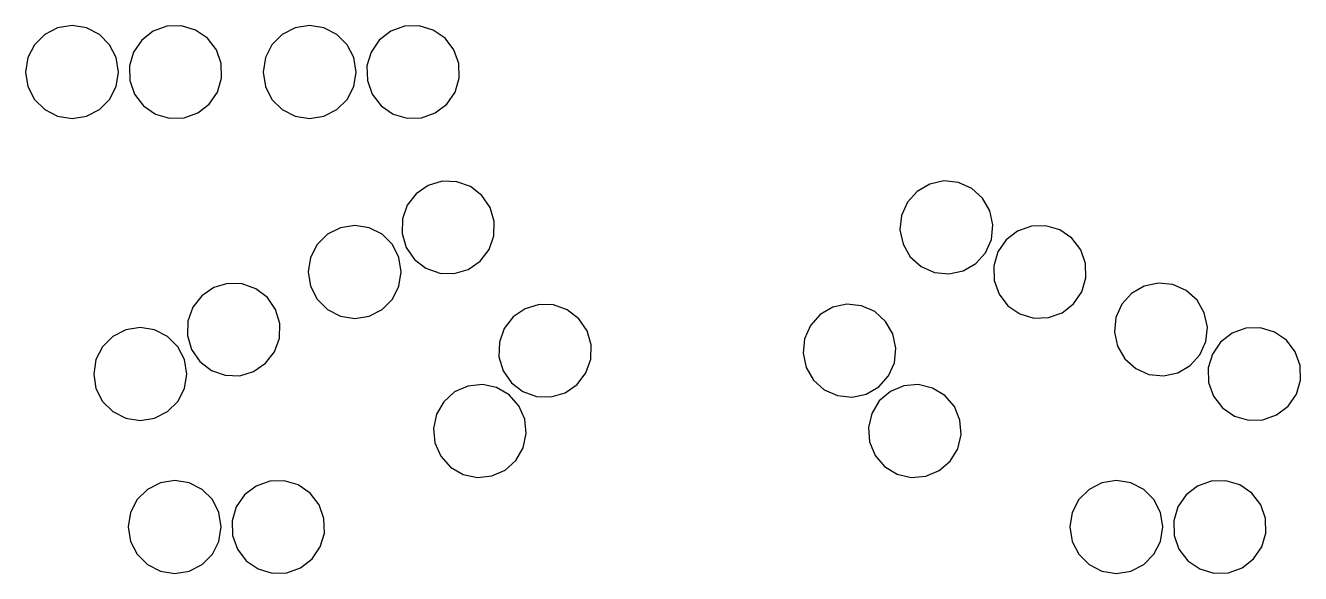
# Model space of a CAD drawing. Header units: metres. Extents: x -351 to 351, y -124 to 360.
# Drawn here: x -339 to -201.9, y 112.3 to 171.2 of the extents above; entities that cross this region are included whole.
import ezdxf

# ---------------------------------------------------------------- set-up
doc = ezdxf.new("R2010")
doc.units = ezdxf.units.M

msp = doc.modelspace()

# ---------------------------------------------------------------- linework, layer by layer
for p, q in [((-336.90442, 170.22546, -623.5383), (-338.01056, 169.1193, -623.5383)), ((-335.51056, 170.93565, -623.5383), (-336.90442, 170.22546, -623.5383)), ((-333.96548, 171.18037, -623.5383), (-335.51056, 170.93565, -623.5383)), ((-332.4204, 170.93565, -623.5383), (-333.96548, 171.18037, -623.5383)), ((-331.02655, 170.22546, -623.5383), (-332.4204, 170.93565, -623.5383)), ((-329.9204, 169.1193, -623.5383), (-331.02655, 170.22546, -623.5383)), ((-325.229, 170.57251, -623.5383), (-326.46933, 169.61919, -623.5383)), ((-323.75482, 171.0959, -623.5383), (-325.229, 170.57251, -623.5383)), ((-322.19104, 171.13814, -623.5383), (-323.75482, 171.0959, -623.5383)), ((-320.69077, 170.69507, -623.5383), (-322.19104, 171.13814, -623.5383)), ((-319.40082, 169.81006, -623.5383), (-320.69077, 170.69507, -623.5383)), ((-311.3629, 170.22546, -623.5383), (-312.46906, 169.1193, -623.5383)), ((-309.96906, 170.93565, -623.5383), (-311.3629, 170.22546, -623.5383)), ((-308.42398, 171.18037, -623.5383), (-309.96906, 170.93565, -623.5383)), ((-306.8789, 170.93565, -623.5383), (-308.42398, 171.18037, -623.5383)), ((-305.48505, 170.22546, -623.5383), (-306.8789, 170.93565, -623.5383)), ((-304.3789, 169.1193, -623.5383), (-305.48505, 170.22546, -623.5383)), ((-299.6875, 170.57251, -623.5383), (-300.92783, 169.61919, -623.5383)), ((-298.21332, 171.0959, -623.5383), (-299.6875, 170.57251, -623.5383)), ((-296.64954, 171.13814, -623.5383), (-298.21332, 171.0959, -623.5383)), ((-295.14926, 170.69507, -623.5383), (-296.64954, 171.13814, -623.5383)), ((-293.8593, 169.81006, -623.5383), (-295.14926, 170.69507, -623.5383)), ((-338.01056, 169.1193, -623.5383), (-338.72076, 167.72546, -623.5383)), ((-329.2102, 167.72546, -623.5383), (-329.9204, 169.1193, -623.5383)), ((-326.46933, 169.61919, -623.5383), (-327.3543, 168.32924, -623.5383)), ((-318.4475, 168.56976, -623.5383), (-319.40082, 169.81006, -623.5383)), ((-312.46906, 169.1193, -623.5383), (-313.17926, 167.72546, -623.5383)), ((-303.6687, 167.72546, -623.5383), (-304.3789, 169.1193, -623.5383)), ((-300.92783, 169.61919, -623.5383), (-301.8128, 168.32924, -623.5383)), ((-292.906, 168.56976, -623.5383), (-293.8593, 169.81006, -623.5383)), ((-338.72076, 167.72546, -623.5383), (-338.96548, 166.18037, -623.5383)), ((-328.96548, 166.18037, -623.5383), (-329.2102, 167.72546, -623.5383)), ((-327.3543, 168.32924, -623.5383), (-327.7974, 166.82895, -623.5383)), ((-317.9241, 167.09557, -623.5383), (-318.4475, 168.56976, -623.5383)), ((-313.17926, 167.72546, -623.5383), (-313.42398, 166.18037, -623.5383)), ((-303.42398, 166.18037, -623.5383), (-303.6687, 167.72546, -623.5383)), ((-301.8128, 168.32924, -623.5383), (-302.2559, 166.82895, -623.5383)), ((-292.3826, 167.09557, -623.5383), (-292.906, 168.56976, -623.5383)), ((-338.96548, 166.18037, -623.5383), (-338.72076, 164.63528, -623.5383)), ((-329.2102, 164.63528, -623.5383), (-328.96548, 166.18037, -623.5383)), ((-327.7974, 166.82895, -623.5383), (-327.75516, 165.26518, -623.5383)), ((-317.88187, 165.5318, -623.5383), (-317.9241, 167.09557, -623.5383)), ((-313.42398, 166.18037, -623.5383), (-313.17926, 164.63528, -623.5383)), ((-303.6687, 164.63528, -623.5383), (-303.42398, 166.18037, -623.5383)), ((-302.2559, 166.82895, -623.5383), (-302.21365, 165.26518, -623.5383)), ((-292.34036, 165.5318, -623.5383), (-292.3826, 167.09557, -623.5383)), ((-338.72076, 164.63528, -623.5383), (-338.01056, 163.24146, -623.5383)), ((-329.9204, 163.24146, -623.5383), (-329.2102, 164.63528, -623.5383)), ((-327.75516, 165.26518, -623.5383), (-327.23175, 163.79099, -623.5383)), ((-318.32495, 164.03151, -623.5383), (-317.88187, 165.5318, -623.5383)), ((-313.17926, 164.63528, -623.5383), (-312.46906, 163.24146, -623.5383)), ((-304.3789, 163.24146, -623.5383), (-303.6687, 164.63528, -623.5383)), ((-302.21365, 165.26518, -623.5383), (-301.69025, 163.79099, -623.5383)), ((-292.78345, 164.03151, -623.5383), (-292.34036, 165.5318, -623.5383)), ((-338.01056, 163.24146, -623.5383), (-336.90442, 162.13528, -623.5383)), ((-331.02655, 162.13528, -623.5383), (-329.9204, 163.24146, -623.5383)), ((-327.23175, 163.79099, -623.5383), (-326.27844, 162.55069, -623.5383)), ((-319.20993, 162.74156, -623.5383), (-318.32495, 164.03151, -623.5383)), ((-312.46906, 163.24146, -623.5383), (-311.3629, 162.13528, -623.5383)), ((-305.48505, 162.13528, -623.5383), (-304.3789, 163.24146, -623.5383)), ((-301.69025, 163.79099, -623.5383), (-300.73694, 162.55069, -623.5383)), ((-293.66843, 162.74156, -623.5383), (-292.78345, 164.03151, -623.5383)), ((-336.90442, 162.13528, -623.5383), (-335.51056, 161.4251, -623.5383)), ((-332.4204, 161.4251, -623.5383), (-331.02655, 162.13528, -623.5383)), ((-326.27844, 162.55069, -623.5383), (-324.9885, 161.66568, -623.5383)), ((-321.92444, 161.26485, -623.5383), (-320.45026, 161.78824, -623.5383)), ((-320.45026, 161.78824, -623.5383), (-319.20993, 162.74156, -623.5383)), ((-311.3629, 162.13528, -623.5383), (-309.96906, 161.4251, -623.5383)), ((-306.8789, 161.4251, -623.5383), (-305.48505, 162.13528, -623.5383)), ((-300.73694, 162.55069, -623.5383), (-299.447, 161.66568, -623.5383)), ((-296.38293, 161.26485, -623.5383), (-294.90875, 161.78824, -623.5383)), ((-294.90875, 161.78824, -623.5383), (-293.66843, 162.74156, -623.5383)), ((-335.51056, 161.4251, -623.5383), (-333.96548, 161.18037, -623.5383)), ((-333.96548, 161.18037, -623.5383), (-332.4204, 161.4251, -623.5383)), ((-324.9885, 161.66568, -623.5383), (-323.48822, 161.22261, -623.5383)), ((-323.48822, 161.22261, -623.5383), (-321.92444, 161.26485, -623.5383)), ((-309.96906, 161.4251, -623.5383), (-308.42398, 161.18037, -623.5383)), ((-308.42398, 161.18037, -623.5383), (-306.8789, 161.4251, -623.5383)), ((-299.447, 161.66568, -623.5383), (-297.94672, 161.22261, -623.5383)), ((-297.94672, 161.22261, -623.5383), (-296.38293, 161.26485, -623.5383)), ((-295.67346, 153.98685, -623.5383), (-296.9634, 153.10184, -623.5383)), ((-294.1732, 154.42992, -623.5383), (-295.67346, 153.98685, -623.5383)), ((-292.6094, 154.38768, -623.5383), (-294.1732, 154.42992, -623.5383)), ((-291.13522, 153.86429, -623.5383), (-292.6094, 154.38768, -623.5383)), ((-289.8949, 152.91096, -623.5383), (-291.13522, 153.86429, -623.5383)), ((-241.7601, 154.13712, -623.5383), (-243.11359, 153.35274, -623.5383)), ((-240.23048, 154.46487, -623.5383), (-241.7601, 154.13712, -623.5383)), ((-238.67444, 154.3039, -623.5383), (-240.23048, 154.46487, -623.5383)), ((-237.2443, 153.66995, -623.5383), (-238.67444, 154.3039, -623.5383)), ((-236.08005, 152.6251, -623.5383), (-237.2443, 153.66995, -623.5383)), ((-296.9634, 153.10184, -623.5383), (-297.91672, 151.86154, -623.5383)), ((-289.00992, 151.62102, -623.5383), (-289.8949, 152.91096, -623.5383)), ((-244.15843, 152.18849, -623.5383), (-244.79237, 150.75835, -623.5383)), ((-243.11359, 153.35274, -623.5383), (-244.15843, 152.18849, -623.5383)), ((-235.29567, 151.27162, -623.5383), (-236.08005, 152.6251, -623.5383)), ((-297.91672, 151.86154, -623.5383), (-298.44012, 150.38736, -623.5383)), ((-288.56683, 150.12073, -623.5383), (-289.00992, 151.62102, -623.5383)), ((-234.96791, 149.742, -623.5383), (-235.29567, 151.27162, -623.5383)), ((-305.11563, 149.44583, -623.5383), (-306.5095, 148.73564, -623.5383)), ((-303.57056, 149.69055, -623.5383), (-305.11563, 149.44583, -623.5383)), ((-302.02548, 149.44583, -623.5383), (-303.57056, 149.69055, -623.5383)), ((-300.63162, 148.73564, -623.5383), (-302.02548, 149.44583, -623.5383)), ((-298.44012, 150.38736, -623.5383), (-298.48236, 148.82358, -623.5383)), ((-288.60907, 148.55696, -623.5383), (-288.56683, 150.12073, -623.5383)), ((-244.79237, 150.75835, -623.5383), (-244.95334, 149.2023, -623.5383)), ((-235.12889, 148.18596, -623.5383), (-234.96791, 149.742, -623.5383)), ((-230.82985, 149.60608, -623.5383), (-232.30405, 149.08269, -623.5383)), ((-229.26608, 149.64832, -623.5383), (-230.82985, 149.60608, -623.5383)), ((-227.7658, 149.20525, -623.5383), (-229.26608, 149.64832, -623.5383)), ((-306.5095, 148.73564, -623.5383), (-307.61563, 147.62949, -623.5383)), ((-299.52548, 147.62949, -623.5383), (-300.63162, 148.73564, -623.5383)), ((-298.48236, 148.82358, -623.5383), (-298.03928, 147.32329, -623.5383)), ((-289.13248, 147.08276, -623.5383), (-288.60907, 148.55696, -623.5383)), ((-244.95334, 149.2023, -623.5383), (-244.6256, 147.67268, -623.5383)), ((-235.76283, 146.75581, -623.5383), (-235.12889, 148.18596, -623.5383)), ((-233.54434, 148.12936, -623.5383), (-234.42935, 146.83942, -623.5383)), ((-232.30405, 149.08269, -623.5383), (-233.54434, 148.12936, -623.5383)), ((-226.47585, 148.32024, -623.5383), (-227.7658, 149.20525, -623.5383)), ((-225.52252, 147.07994, -623.5383), (-226.47585, 148.32024, -623.5383)), ((-307.61563, 147.62949, -623.5383), (-308.32584, 146.23564, -623.5383)), ((-298.81528, 146.23564, -623.5383), (-299.52548, 147.62949, -623.5383)), ((-298.03928, 147.32329, -623.5383), (-297.1543, 146.03334, -623.5383)), ((-290.0858, 145.84247, -623.5383), (-289.13248, 147.08276, -623.5383)), ((-244.6256, 147.67268, -623.5383), (-243.84122, 146.3192, -623.5383)), ((-236.80768, 145.59157, -623.5383), (-235.76283, 146.75581, -623.5383)), ((-234.42935, 146.83942, -623.5383), (-234.87242, 145.33913, -623.5383)), ((-224.99913, 145.60574, -623.5383), (-225.52252, 147.07994, -623.5383)), ((-308.32584, 146.23564, -623.5383), (-308.57056, 144.69055, -623.5383)), ((-298.57056, 144.69055, -623.5383), (-298.81528, 146.23564, -623.5383)), ((-297.1543, 146.03334, -623.5383), (-295.91397, 145.08002, -623.5383)), ((-291.37573, 144.95746, -623.5383), (-290.0858, 145.84247, -623.5383)), ((-243.84122, 146.3192, -623.5383), (-242.67697, 145.27435, -623.5383)), ((-238.16116, 144.80719, -623.5383), (-236.80768, 145.59157, -623.5383)), ((-234.87242, 145.33913, -623.5383), (-234.83018, 143.77536, -623.5383)), ((-224.9569, 144.04198, -623.5383), (-224.99913, 145.60574, -623.5383)), ((-308.57056, 144.69055, -623.5383), (-308.32584, 143.14546, -623.5383)), ((-298.81528, 143.14546, -623.5383), (-298.57056, 144.69055, -623.5383)), ((-295.91397, 145.08002, -623.5383), (-294.4398, 144.55663, -623.5383)), ((-294.4398, 144.55663, -623.5383), (-292.876, 144.51439, -623.5383)), ((-292.876, 144.51439, -623.5383), (-291.37573, 144.95746, -623.5383)), ((-242.67697, 145.27435, -623.5383), (-241.24683, 144.64041, -623.5383)), ((-241.24683, 144.64041, -623.5383), (-239.69078, 144.47943, -623.5383)), ((-239.69078, 144.47943, -623.5383), (-238.16116, 144.80719, -623.5383)), ((-225.39996, 142.54169, -623.5383), (-224.9569, 144.04198, -623.5383)), ((-318.73584, 143.00981, -623.5383), (-320.0258, 142.1248, -623.5383)), ((-317.23557, 143.45288, -623.5383), (-318.73584, 143.00981, -623.5383)), ((-315.67178, 143.41064, -623.5383), (-317.23557, 143.45288, -623.5383)), ((-314.1976, 142.88725, -623.5383), (-315.67178, 143.41064, -623.5383)), ((-312.95728, 141.93393, -623.5383), (-314.1976, 142.88725, -623.5383)), ((-308.32584, 143.14546, -623.5383), (-307.61563, 141.75163, -623.5383)), ((-299.52548, 141.75162, -623.5383), (-298.81528, 143.14546, -623.5383)), ((-234.83018, 143.77536, -623.5383), (-234.3068, 142.30116, -623.5383)), ((-218.69774, 143.16008, -623.5383), (-220.05122, 142.3757, -623.5383)), ((-217.16812, 143.48784, -623.5383), (-218.69774, 143.16008, -623.5383)), ((-215.61208, 143.32686, -623.5383), (-217.16812, 143.48784, -623.5383)), ((-214.18193, 142.69292, -623.5383), (-215.61208, 143.32686, -623.5383)), ((-213.01768, 141.64807, -623.5383), (-214.18193, 142.69292, -623.5383)), ((-320.0258, 142.1248, -623.5383), (-320.9791, 140.8845, -623.5383)), ((-312.0723, 140.64398, -623.5383), (-312.95728, 141.93393, -623.5383)), ((-307.61563, 141.75163, -623.5383), (-306.5095, 140.64546, -623.5383)), ((-300.63162, 140.64546, -623.5383), (-299.52548, 141.75162, -623.5383)), ((-250.65053, 141.21368, -623.5383), (-252.18015, 140.88593, -623.5383)), ((-249.09448, 141.0527, -623.5383), (-250.65053, 141.21368, -623.5383)), ((-234.3068, 142.30116, -623.5383), (-233.35347, 141.06087, -623.5383)), ((-227.52527, 140.29842, -623.5383), (-226.28497, 141.25174, -623.5383)), ((-226.28497, 141.25174, -623.5383), (-225.39996, 142.54169, -623.5383)), ((-221.09607, 141.21146, -623.5383), (-221.73001, 139.78131, -623.5383)), ((-220.05122, 142.3757, -623.5383), (-221.09607, 141.21146, -623.5383)), ((-212.2333, 140.29459, -623.5383), (-213.01768, 141.64807, -623.5383)), ((-320.9791, 140.8845, -623.5383), (-321.5025, 139.41031, -623.5383)), ((-311.6292, 139.14369, -623.5383), (-312.0723, 140.64398, -623.5383)), ((-306.5095, 140.64546, -623.5383), (-305.11563, 139.93527, -623.5383)), ((-305.11563, 139.93527, -623.5383), (-303.57056, 139.69055, -623.5383)), ((-303.57056, 139.69055, -623.5383), (-302.02548, 139.93527, -623.5383)), ((-302.02548, 139.93527, -623.5383), (-300.63162, 140.64546, -623.5383)), ((-286.54337, 139.85065, -623.5383), (-287.49667, 138.61035, -623.5383)), ((-285.25342, 140.73566, -623.5383), (-286.54337, 139.85065, -623.5383)), ((-283.75314, 141.17873, -623.5383), (-285.25342, 140.73566, -623.5383)), ((-282.18936, 141.13649, -623.5383), (-283.75314, 141.17873, -623.5383)), ((-280.71518, 140.6131, -623.5383), (-282.18936, 141.13649, -623.5383)), ((-279.47485, 139.65977, -623.5383), (-280.71518, 140.6131, -623.5383)), ((-253.53363, 140.10155, -623.5383), (-254.57848, 138.9373, -623.5383)), ((-252.18015, 140.88593, -623.5383), (-253.53363, 140.10155, -623.5383)), ((-247.66434, 140.41876, -623.5383), (-249.09448, 141.0527, -623.5383)), ((-246.50009, 139.37392, -623.5383), (-247.66434, 140.41876, -623.5383)), ((-233.35347, 141.06087, -623.5383), (-232.06352, 140.17586, -623.5383)), ((-232.06352, 140.17586, -623.5383), (-230.56323, 139.73279, -623.5383)), ((-228.99947, 139.77502, -623.5383), (-227.52527, 140.29842, -623.5383)), ((-211.90555, 138.76497, -623.5383), (-212.2333, 140.29459, -623.5383)), ((-328.178, 138.4688, -623.5383), (-329.57187, 137.7586, -623.5383)), ((-326.63293, 138.71352, -623.5383), (-328.178, 138.4688, -623.5383)), ((-325.08786, 138.4688, -623.5383), (-326.63293, 138.71352, -623.5383)), ((-323.694, 137.7586, -623.5383), (-325.08786, 138.4688, -623.5383)), ((-321.5025, 139.41031, -623.5383), (-321.54474, 137.84654, -623.5383)), ((-311.67145, 137.57993, -623.5383), (-311.6292, 139.14369, -623.5383)), ((-287.49667, 138.61035, -623.5383), (-288.02008, 137.13617, -623.5383)), ((-278.58987, 138.36983, -623.5383), (-279.47485, 139.65977, -623.5383)), ((-254.57848, 138.9373, -623.5383), (-255.21242, 137.50716, -623.5383)), ((-245.71571, 138.02043, -623.5383), (-246.50009, 139.37392, -623.5383)), ((-230.56323, 139.73279, -623.5383), (-228.99947, 139.77502, -623.5383)), ((-221.73001, 139.78131, -623.5383), (-221.89099, 138.22527, -623.5383)), ((-212.06653, 137.20892, -623.5383), (-211.90555, 138.76497, -623.5383)), ((-207.76749, 138.62904, -623.5383), (-209.24168, 138.10565, -623.5383)), ((-206.20372, 138.67128, -623.5383), (-207.76749, 138.62904, -623.5383)), ((-204.70343, 138.22821, -623.5383), (-206.20372, 138.67128, -623.5383)), ((-329.57187, 137.7586, -623.5383), (-330.678, 136.65244, -623.5383)), ((-322.58786, 136.65245, -623.5383), (-323.694, 137.7586, -623.5383)), ((-321.54474, 137.84654, -623.5383), (-321.10165, 136.34625, -623.5383)), ((-312.19485, 136.10573, -623.5383), (-311.67145, 137.57993, -623.5383)), ((-288.02008, 137.13617, -623.5383), (-288.06232, 135.57239, -623.5383)), ((-278.1468, 136.86954, -623.5383), (-278.58987, 138.36983, -623.5383)), ((-255.21242, 137.50716, -623.5383), (-255.37338, 135.95111, -623.5383)), ((-245.38797, 136.49081, -623.5383), (-245.71571, 138.02043, -623.5383)), ((-221.89099, 138.22527, -623.5383), (-221.56323, 136.69565, -623.5383)), ((-212.70047, 135.77878, -623.5383), (-212.06653, 137.20892, -623.5383)), ((-210.48198, 137.15233, -623.5383), (-211.36699, 135.86238, -623.5383)), ((-209.24168, 138.10565, -623.5383), (-210.48198, 137.15233, -623.5383)), ((-203.41348, 137.3432, -623.5383), (-204.70343, 138.22821, -623.5383)), ((-202.46016, 136.1029, -623.5383), (-203.41348, 137.3432, -623.5383)), ((-330.678, 136.65244, -623.5383), (-331.3882, 135.2586, -623.5383)), ((-321.87766, 135.2586, -623.5383), (-322.58786, 136.65245, -623.5383)), ((-321.10165, 136.34625, -623.5383), (-320.21667, 135.0563, -623.5383)), ((-313.14816, 134.86543, -623.5383), (-312.19485, 136.10573, -623.5383)), ((-278.18903, 135.30577, -623.5383), (-278.1468, 136.86954, -623.5383)), ((-255.37338, 135.95111, -623.5383), (-255.04564, 134.4215, -623.5383)), ((-245.54893, 134.93477, -623.5383), (-245.38797, 136.49081, -623.5383)), ((-221.56323, 136.69565, -623.5383), (-220.77885, 135.34216, -623.5383)), ((-213.74532, 134.61453, -623.5383), (-212.70047, 135.77878, -623.5383)), ((-211.36699, 135.86238, -623.5383), (-211.81006, 134.36209, -623.5383)), ((-201.93677, 134.62871, -623.5383), (-202.46016, 136.1029, -623.5383)), ((-331.3882, 135.2586, -623.5383), (-331.63293, 133.71352, -623.5383)), ((-321.63293, 133.71352, -623.5383), (-321.87766, 135.2586, -623.5383)), ((-320.21667, 135.0563, -623.5383), (-318.97635, 134.10298, -623.5383)), ((-314.4381, 133.98042, -623.5383), (-313.14816, 134.86543, -623.5383)), ((-288.06232, 135.57239, -623.5383), (-287.61923, 134.0721, -623.5383)), ((-278.71243, 133.83157, -623.5383), (-278.18903, 135.30577, -623.5383)), ((-255.04564, 134.4215, -623.5383), (-254.26126, 133.06801, -623.5383)), ((-246.18288, 133.50462, -623.5383), (-245.54893, 134.93477, -623.5383)), ((-220.77885, 135.34216, -623.5383), (-219.6146, 134.29732, -623.5383)), ((-215.0988, 133.83015, -623.5383), (-213.74532, 134.61453, -623.5383)), ((-211.81006, 134.36209, -623.5383), (-211.76782, 132.79831, -623.5383)), ((-201.89453, 133.06494, -623.5383), (-201.93677, 134.62871, -623.5383)), ((-331.63293, 133.71352, -623.5383), (-331.3882, 132.16843, -623.5383)), ((-321.87766, 132.16843, -623.5383), (-321.63293, 133.71352, -623.5383)), ((-318.97635, 134.10298, -623.5383), (-317.50217, 133.57959, -623.5383)), ((-317.50217, 133.57959, -623.5383), (-315.9384, 133.53735, -623.5383)), ((-315.9384, 133.53735, -623.5383), (-314.4381, 133.98042, -623.5383)), ((-287.61923, 134.0721, -623.5383), (-286.73425, 132.78215, -623.5383)), ((-279.66574, 132.59128, -623.5383), (-278.71243, 133.83157, -623.5383)), ((-254.26126, 133.06801, -623.5383), (-253.097, 132.02316, -623.5383)), ((-247.22772, 132.34038, -623.5383), (-246.18288, 133.50462, -623.5383)), ((-219.6146, 134.29732, -623.5383), (-218.18446, 133.66338, -623.5383)), ((-218.18446, 133.66338, -623.5383), (-216.62842, 133.5024, -623.5383)), ((-216.62842, 133.5024, -623.5383), (-215.0988, 133.83015, -623.5383)), ((-202.3376, 131.56465, -623.5383), (-201.89453, 133.06494, -623.5383)), ((-331.3882, 132.16843, -623.5383), (-330.678, 130.7746, -623.5383)), ((-322.58786, 130.77458, -623.5383), (-321.87766, 132.16843, -623.5383)), ((-292.83676, 131.7838, -623.5383), (-294.001, 130.73895, -623.5383)), ((-291.40662, 132.41774, -623.5383), (-292.83676, 131.7838, -623.5383)), ((-289.8506, 132.5787, -623.5383), (-291.40662, 132.41774, -623.5383)), ((-288.32095, 132.25096, -623.5383), (-289.8506, 132.5787, -623.5383)), ((-286.96747, 131.46658, -623.5383), (-288.32095, 132.25096, -623.5383)), ((-286.73425, 132.78215, -623.5383), (-285.49393, 131.82883, -623.5383)), ((-285.49393, 131.82883, -623.5383), (-284.01974, 131.30544, -623.5383)), ((-282.45596, 131.2632, -623.5383), (-280.9557, 131.70627, -623.5383)), ((-280.9557, 131.70627, -623.5383), (-279.66574, 132.59128, -623.5383)), ((-253.097, 132.02316, -623.5383), (-251.66687, 131.38922, -623.5383)), ((-248.5812, 131.556, -623.5383), (-247.22772, 132.34038, -623.5383)), ((-245.98773, 131.84277, -623.5383), (-247.17477, 130.8239, -623.5383)), ((-244.54395, 132.44498, -623.5383), (-245.98773, 131.84277, -623.5383)), ((-242.98473, 132.57153, -623.5383), (-244.54395, 132.44498, -623.5383)), ((-241.46272, 132.21008, -623.5383), (-242.98473, 132.57153, -623.5383)), ((-240.12689, 131.39598, -623.5383), (-241.46272, 132.21008, -623.5383)), ((-211.76782, 132.79831, -623.5383), (-211.24443, 131.32413, -623.5383)), ((-330.678, 130.7746, -623.5383), (-329.57187, 129.66843, -623.5383)), ((-323.694, 129.66843, -623.5383), (-322.58786, 130.77458, -623.5383)), ((-294.001, 130.73895, -623.5383), (-294.7854, 129.38547, -623.5383)), ((-285.9226, 130.30234, -623.5383), (-286.96747, 131.46658, -623.5383)), ((-285.2887, 128.8722, -623.5383), (-285.9226, 130.30234, -623.5383)), ((-284.01974, 131.30544, -623.5383), (-282.45596, 131.2632, -623.5383)), ((-251.66687, 131.38922, -623.5383), (-250.11082, 131.22824, -623.5383)), ((-250.11082, 131.22824, -623.5383), (-248.5812, 131.556, -623.5383)), ((-247.17477, 130.8239, -623.5383), (-247.98888, 129.48807, -623.5383)), ((-239.10802, 130.20895, -623.5383), (-240.12689, 131.39598, -623.5383)), ((-211.24443, 131.32413, -623.5383), (-210.2911, 130.08383, -623.5383)), ((-204.4629, 129.32138, -623.5383), (-203.22261, 130.2747, -623.5383)), ((-203.22261, 130.2747, -623.5383), (-202.3376, 131.56465, -623.5383)), ((-329.57187, 129.66843, -623.5383), (-328.178, 128.95824, -623.5383)), ((-328.178, 128.95824, -623.5383), (-326.63293, 128.71352, -623.5383)), ((-326.63293, 128.71352, -623.5383), (-325.08786, 128.95824, -623.5383)), ((-325.08786, 128.95824, -623.5383), (-323.694, 129.66843, -623.5383)), ((-294.7854, 129.38547, -623.5383), (-295.11313, 127.85585, -623.5383)), ((-285.12772, 127.31615, -623.5383), (-285.2887, 128.8722, -623.5383)), ((-247.98888, 129.48807, -623.5383), (-248.35033, 127.96606, -623.5383)), ((-238.50581, 128.76515, -623.5383), (-239.10802, 130.20895, -623.5383)), ((-210.2911, 130.08383, -623.5383), (-209.00116, 129.19882, -623.5383)), ((-209.00116, 129.19882, -623.5383), (-207.50087, 128.75575, -623.5383)), ((-205.9371, 128.79799, -623.5383), (-204.4629, 129.32138, -623.5383)), ((-295.11313, 127.85585, -623.5383), (-294.95215, 126.299805, -623.5383)), ((-248.35033, 127.96606, -623.5383), (-248.22377, 126.406845, -623.5383)), ((-238.37926, 127.20593, -623.5383), (-238.50581, 128.76515, -623.5383)), ((-207.50087, 128.75575, -623.5383), (-205.9371, 128.79799, -623.5383)), ((-294.95215, 126.299805, -623.5383), (-294.31824, 124.86967, -623.5383)), ((-285.45544, 125.78652, -623.5383), (-285.12772, 127.31615, -623.5383)), ((-248.22377, 126.406845, -623.5383), (-247.62157, 124.96305, -623.5383)), ((-238.7407, 125.68392, -623.5383), (-238.37926, 127.20593, -623.5383)), ((-294.31824, 124.86967, -623.5383), (-293.27338, 123.70542, -623.5383)), ((-286.23984, 124.433044, -623.5383), (-285.45544, 125.78652, -623.5383)), ((-247.62157, 124.96305, -623.5383), (-246.60269, 123.77601, -623.5383)), ((-239.55481, 124.3481, -623.5383), (-238.7407, 125.68392, -623.5383)), ((-293.27338, 123.70542, -623.5383), (-291.9199, 122.921036, -623.5383)), ((-288.83423, 122.75426, -623.5383), (-287.40408, 123.38819, -623.5383)), ((-287.40408, 123.38819, -623.5383), (-286.23984, 124.433044, -623.5383)), ((-246.60269, 123.77601, -623.5383), (-245.26686, 122.961914, -623.5383)), ((-240.74185, 123.32922, -623.5383), (-239.55481, 124.3481, -623.5383)), ((-324.46436, 122.025566, -623.5383), (-325.85822, 121.31537, -623.5383)), ((-322.91928, 122.27028, -623.5383), (-324.46436, 122.025566, -623.5383)), ((-321.3742, 122.025566, -623.5383), (-322.91928, 122.27028, -623.5383)), ((-319.98035, 121.31537, -623.5383), (-321.3742, 122.025566, -623.5383)), ((-312.70862, 122.18581, -623.5383), (-314.1828, 121.662415, -623.5383)), ((-311.14484, 122.228035, -623.5383), (-312.70862, 122.18581, -623.5383)), ((-309.64456, 121.784966, -623.5383), (-311.14484, 122.228035, -623.5383)), ((-291.9199, 122.921036, -623.5383), (-290.39026, 122.593285, -623.5383)), ((-290.39026, 122.593285, -623.5383), (-288.83423, 122.75426, -623.5383)), ((-245.26686, 122.961914, -623.5383), (-243.74486, 122.600464, -623.5383)), ((-243.74486, 122.600464, -623.5383), (-242.18564, 122.72703, -623.5383)), ((-242.18564, 122.72703, -623.5383), (-240.74185, 123.32922, -623.5383)), ((-223.23692, 122.025566, -623.5383), (-224.63077, 121.31537, -623.5383)), ((-221.69183, 122.27028, -623.5383), (-223.23692, 122.025566, -623.5383)), ((-220.14674, 122.025566, -623.5383), (-221.69183, 122.27028, -623.5383)), ((-218.7529, 121.31537, -623.5383), (-220.14674, 122.025566, -623.5383)), ((-211.48114, 122.18581, -623.5383), (-212.95534, 121.662415, -623.5383)), ((-209.91737, 122.228035, -623.5383), (-211.48114, 122.18581, -623.5383)), ((-208.41708, 121.784966, -623.5383), (-209.91737, 122.228035, -623.5383)), ((-325.85822, 121.31537, -623.5383), (-326.96436, 120.209206, -623.5383)), ((-318.8742, 120.209206, -623.5383), (-319.98035, 121.31537, -623.5383)), ((-315.42313, 120.70908, -623.5383), (-316.3081, 119.41914, -623.5383)), ((-314.1828, 121.662415, -623.5383), (-315.42313, 120.70908, -623.5383)), ((-308.3546, 120.89996, -623.5383), (-309.64456, 121.784966, -623.5383)), ((-307.4013, 119.65967, -623.5383), (-308.3546, 120.89996, -623.5383)), ((-224.63077, 121.31537, -623.5383), (-225.73692, 120.209206, -623.5383)), ((-217.64674, 120.209206, -623.5383), (-218.7529, 121.31537, -623.5383)), ((-214.19563, 120.70908, -623.5383), (-215.08063, 119.41914, -623.5383)), ((-212.95534, 121.662415, -623.5383), (-214.19563, 120.70908, -623.5383)), ((-207.12714, 120.89996, -623.5383), (-208.41708, 121.784966, -623.5383)), ((-206.17381, 119.65967, -623.5383), (-207.12714, 120.89996, -623.5383)), ((-326.96436, 120.209206, -623.5383), (-327.67456, 118.81536, -623.5383)), ((-318.164, 118.81536, -623.5383), (-318.8742, 120.209206, -623.5383)), ((-316.3081, 119.41914, -623.5383), (-316.7512, 117.91885, -623.5383)), ((-306.8779, 118.18548, -623.5383), (-307.4013, 119.65967, -623.5383)), ((-225.73692, 120.209206, -623.5383), (-226.44711, 118.81536, -623.5383)), ((-216.93655, 118.81536, -623.5383), (-217.64674, 120.209206, -623.5383)), ((-215.08063, 119.41914, -623.5383), (-215.52371, 117.91885, -623.5383)), ((-205.65042, 118.18548, -623.5383), (-206.17381, 119.65967, -623.5383)), ((-327.67456, 118.81536, -623.5383), (-327.91928, 117.27028, -623.5383)), ((-317.91928, 117.27028, -623.5383), (-318.164, 118.81536, -623.5383)), ((-316.7512, 117.91885, -623.5383), (-316.70895, 116.35508, -623.5383)), ((-306.83566, 116.621704, -623.5383), (-306.8779, 118.18548, -623.5383)), ((-226.44711, 118.81536, -623.5383), (-226.69183, 117.27028, -623.5383)), ((-216.69183, 117.27028, -623.5383), (-216.93655, 118.81536, -623.5383)), ((-215.52371, 117.91885, -623.5383), (-215.48148, 116.35508, -623.5383)), ((-205.60818, 116.621704, -623.5383), (-205.65042, 118.18548, -623.5383)), ((-327.91928, 117.27028, -623.5383), (-327.67456, 115.7252, -623.5383)), ((-318.164, 115.7252, -623.5383), (-317.91928, 117.27028, -623.5383)), ((-307.27875, 115.121414, -623.5383), (-306.83566, 116.621704, -623.5383)), ((-226.69183, 117.27028, -623.5383), (-226.44711, 115.7252, -623.5383)), ((-216.93655, 115.7252, -623.5383), (-216.69183, 117.27028, -623.5383)), ((-206.05127, 115.121414, -623.5383), (-205.60818, 116.621704, -623.5383)), ((-327.67456, 115.7252, -623.5383), (-326.96436, 114.33135, -623.5383)), ((-318.8742, 114.33135, -623.5383), (-318.164, 115.7252, -623.5383)), ((-316.70895, 116.35508, -623.5383), (-316.18555, 114.88089, -623.5383)), ((-226.44711, 115.7252, -623.5383), (-225.73692, 114.33135, -623.5383)), ((-217.64674, 114.33135, -623.5383), (-216.93655, 115.7252, -623.5383)), ((-215.48148, 116.35508, -623.5383), (-214.95808, 114.88089, -623.5383)), ((-326.96436, 114.33135, -623.5383), (-325.85822, 113.2252, -623.5383)), ((-319.98035, 113.22519, -623.5383), (-318.8742, 114.33135, -623.5383)), ((-316.18555, 114.88089, -623.5383), (-315.23224, 113.640594, -623.5383)), ((-309.40405, 112.87814, -623.5383), (-308.16373, 113.831474, -623.5383)), ((-308.16373, 113.831474, -623.5383), (-307.27875, 115.121414, -623.5383)), ((-225.73692, 114.33135, -623.5383), (-224.63077, 113.2252, -623.5383)), ((-218.75291, 113.22519, -623.5383), (-217.64674, 114.33135, -623.5383)), ((-214.95808, 114.88089, -623.5383), (-214.00476, 113.640594, -623.5383)), ((-208.17656, 112.87814, -623.5383), (-206.93626, 113.831474, -623.5383)), ((-206.93626, 113.831474, -623.5383), (-206.05127, 115.121414, -623.5383)), ((-325.85822, 113.2252, -623.5383), (-324.46436, 112.515, -623.5383)), ((-324.46436, 112.515, -623.5383), (-322.91928, 112.27028, -623.5383)), ((-322.91928, 112.27028, -623.5383), (-321.3742, 112.515, -623.5383)), ((-321.3742, 112.515, -623.5383), (-319.98035, 113.22519, -623.5383)), ((-315.23224, 113.640594, -623.5383), (-313.9423, 112.75559, -623.5383)), ((-313.9423, 112.75559, -623.5383), (-312.44202, 112.31252, -623.5383)), ((-310.87823, 112.35475, -623.5383), (-309.40405, 112.87814, -623.5383)), ((-224.63077, 113.2252, -623.5383), (-223.23692, 112.515, -623.5383)), ((-223.23692, 112.515, -623.5383), (-221.69183, 112.27028, -623.5383)), ((-221.69183, 112.27028, -623.5383), (-220.14674, 112.515, -623.5383)), ((-220.14674, 112.515, -623.5383), (-218.75291, 113.22519, -623.5383)), ((-214.00476, 113.640594, -623.5383), (-212.71481, 112.75559, -623.5383)), ((-212.71481, 112.75559, -623.5383), (-211.21452, 112.31252, -623.5383)), ((-209.65076, 112.35475, -623.5383), (-208.17656, 112.87814, -623.5383)), ((-312.44202, 112.31252, -623.5383), (-310.87823, 112.35475, -623.5383)), ((-211.21452, 112.31252, -623.5383), (-209.65076, 112.35475, -623.5383))]:
    msp.add_line(p, q)

doc.saveas('drawing.dxf')
